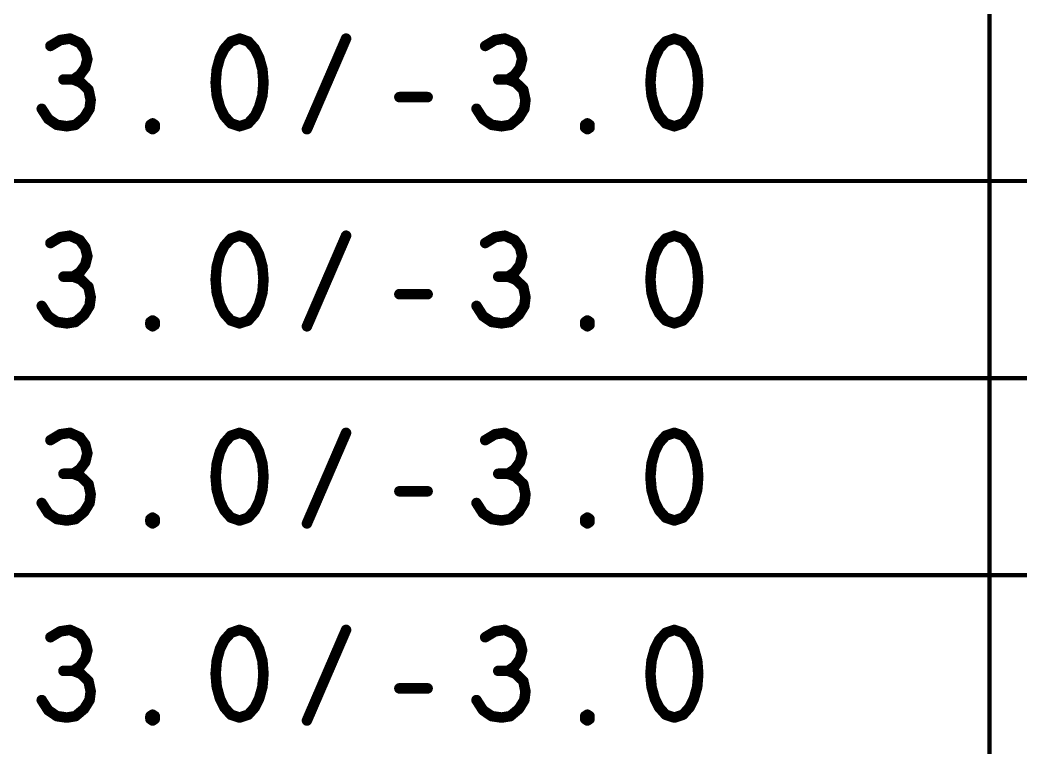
# Model space of a CAD drawing. Extents: x -14.2 to 19.9, y -5.2 to 16.9.
# Drawn here: x 12.031 to 13.457, y 5.005 to 6.043 of the extents above; entities that cross this region are included whole.
import ezdxf

# ---------------------------------------------------------------- set-up
doc = ezdxf.new("R2010")
doc.units = 0
doc.layers.get('0').update_dxf_attribs({"linetype": 'CONTINUOUS'})
doc.layers.add('FAB', color=2, linetype='CONTINUOUS')

# ---------------------------------------------------------------- blocks, each defined once
blk = doc.blocks.new('ROUND_105')
at = {"const_width": 0.0075}
blk.add_lwpolyline([(-0.00375, 0, 1), (0.00375, 0, 1)], format="xyb", close=True, dxfattribs=at)

msp = doc.modelspace()

# ---------------------------------------------------------------- linework, layer by layer
at = {"layer": 'FAB'}
for points, const_width in [([(13.4138, 6.3754), (13.4138, -0.3686)], 0.006), ([(12.0886, 6.0143), (12.0746, 6.0059)], 0.015), ([(12.1025, 6.0164), (12.0886, 6.0143)], 0.015), ([(12.1165, 6.0101), (12.1025, 6.0164)], 0.015), ([(12.3319, 6.0122), (12.3226, 6.0018)], 0.015), ([(12.3443, 6.0164), (12.3319, 6.0122)], 0.015), ([(12.3567, 6.0122), (12.3443, 6.0164)], 0.015), ([(12.366, 6.0018), (12.3567, 6.0122)], 0.015), ([(12.4404, 5.8872), (12.4962, 6.0164)], 0.015), ([(12.7086, 6.0143), (12.6946, 6.0059)], 0.015), ([(12.7225, 6.0164), (12.7086, 6.0143)], 0.015), ([(12.7365, 6.0101), (12.7225, 6.0164)], 0.015), ([(12.9519, 6.0122), (12.9426, 6.0018)], 0.015), ([(12.9643, 6.0164), (12.9519, 6.0122)], 0.015), ([(12.9767, 6.0122), (12.9643, 6.0164)], 0.015), ([(12.986, 6.0018), (12.9767, 6.0122)], 0.015), ([(12.1242, 5.9997), (12.1165, 6.0101)], 0.015), ([(12.1273, 5.9872), (12.1242, 5.9997)], 0.015), ([(12.3226, 6.0018), (12.3164, 5.9893)], 0.015), ([(12.3722, 5.9893), (12.366, 6.0018)], 0.015), ([(12.7442, 5.9997), (12.7365, 6.0101)], 0.015), ([(12.7473, 5.9872), (12.7442, 5.9997)], 0.015), ([(12.9426, 6.0018), (12.9364, 5.9893)], 0.015), ([(12.9922, 5.9893), (12.986, 6.0018)], 0.015), ([(12.1242, 5.9747), (12.1273, 5.9872)], 0.015), ([(12.3164, 5.9893), (12.3118, 5.9726)], 0.015), ([(12.3769, 5.9726), (12.3722, 5.9893)], 0.015), ([(12.7442, 5.9747), (12.7473, 5.9872)], 0.015), ([(12.9364, 5.9893), (12.9318, 5.9726)], 0.015), ([(12.9969, 5.9726), (12.9922, 5.9893)], 0.015), ([(12.1165, 5.9643), (12.1242, 5.9747)], 0.015), ([(12.3118, 5.9726), (12.3102, 5.9538)], 0.015), ([(12.3784, 5.9538), (12.3769, 5.9726)], 0.015), ([(12.7365, 5.9643), (12.7442, 5.9747)], 0.015), ([(12.9318, 5.9726), (12.9302, 5.9538)], 0.015), ([(12.9984, 5.9538), (12.9969, 5.9726)], 0.015), ([(12.1072, 5.958), (12.0932, 5.958)], 0.015), ([(12.1072, 5.958), (12.1165, 5.9643)], 0.015), ([(12.118, 5.9538), (12.1072, 5.958)], 0.015), ([(12.1289, 5.9434), (12.118, 5.9538)], 0.015), ([(12.3102, 5.9538), (12.3118, 5.9351)], 0.015), ([(12.3769, 5.9351), (12.3784, 5.9538)], 0.015), ([(12.7272, 5.958), (12.7132, 5.958)], 0.015), ([(12.7272, 5.958), (12.7365, 5.9643)], 0.015), ([(12.738, 5.9538), (12.7272, 5.958)], 0.015), ([(12.7489, 5.9434), (12.738, 5.9538)], 0.015), ([(12.9302, 5.9538), (12.9318, 5.9351)], 0.015), ([(12.9969, 5.9351), (12.9984, 5.9538)], 0.015), ([(12.132, 5.9288), (12.1289, 5.9434)], 0.015), ([(12.752, 5.9288), (12.7489, 5.9434)], 0.015), ([(12.1304, 5.9163), (12.132, 5.9288)], 0.015), ([(12.3118, 5.9351), (12.3164, 5.9184)], 0.015), ([(12.3722, 5.9184), (12.3769, 5.9351)], 0.015), ([(12.5722, 5.933), (12.6125, 5.933)], 0.015), ([(12.7504, 5.9163), (12.752, 5.9288)], 0.015), ([(12.9318, 5.9351), (12.9364, 5.9184)], 0.015), ([(12.9922, 5.9184), (12.9969, 5.9351)], 0.015), ([(12.0622, 5.9163), (12.0715, 5.9018)], 0.015), ([(12.1227, 5.9038), (12.1304, 5.9163)], 0.015), ([(12.3164, 5.9184), (12.3226, 5.9059)], 0.015), ([(12.366, 5.9059), (12.3722, 5.9184)], 0.015), ([(12.6822, 5.9163), (12.6915, 5.9018)], 0.015), ([(12.7427, 5.9038), (12.7504, 5.9163)], 0.015), ([(12.9364, 5.9184), (12.9426, 5.9059)], 0.015), ([(12.986, 5.9059), (12.9922, 5.9184)], 0.015), ([(12.0715, 5.9018), (12.0839, 5.8934)], 0.015), ([(12.1103, 5.8934), (12.1227, 5.9038)], 0.015), ([(12.3226, 5.9059), (12.3319, 5.8955)], 0.015), ([(12.3567, 5.8955), (12.366, 5.9059)], 0.015), ([(12.6915, 5.9018), (12.7039, 5.8934)], 0.015), ([(12.7303, 5.8934), (12.7427, 5.9038)], 0.015), ([(12.9426, 5.9059), (12.9519, 5.8955)], 0.015), ([(12.9767, 5.8955), (12.986, 5.9059)], 0.015), ([(12.0839, 5.8934), (12.0979, 5.8914)], 0.015), ([(12.0979, 5.8914), (12.1103, 5.8934)], 0.015), ([(12.2172, 5.8934), (12.2203, 5.8955)], 0.015), ([(12.2172, 5.8893), (12.2172, 5.8934)], 0.015), ([(12.2203, 5.8872), (12.2172, 5.8893)], 0.015), ([(12.2203, 5.8955), (12.2234, 5.8934)], 0.015), ([(12.2234, 5.8893), (12.2203, 5.8872)], 0.015), ([(12.2234, 5.8934), (12.2234, 5.8893)], 0.015), ([(12.3319, 5.8955), (12.3443, 5.8914)], 0.015), ([(12.3443, 5.8914), (12.3567, 5.8955)], 0.015), ([(12.7039, 5.8934), (12.7179, 5.8914)], 0.015), ([(12.7179, 5.8914), (12.7303, 5.8934)], 0.015), ([(12.8372, 5.8934), (12.8403, 5.8955)], 0.015), ([(12.8372, 5.8893), (12.8372, 5.8934)], 0.015), ([(12.8403, 5.8872), (12.8372, 5.8893)], 0.015), ([(12.8403, 5.8955), (12.8434, 5.8934)], 0.015), ([(12.8434, 5.8893), (12.8403, 5.8872)], 0.015), ([(12.8434, 5.8934), (12.8434, 5.8893)], 0.015), ([(12.9519, 5.8955), (12.9643, 5.8914)], 0.015), ([(12.9643, 5.8914), (12.9767, 5.8955)], 0.015), ([(8.7328, 5.8133), (15.4598, 5.8133)], 0.006), ([(12.0886, 5.7333), (12.0746, 5.7249)], 0.015), ([(12.1025, 5.7354), (12.0886, 5.7333)], 0.015), ([(12.1165, 5.7291), (12.1025, 5.7354)], 0.015), ([(12.1242, 5.7187), (12.1165, 5.7291)], 0.015), ([(12.3319, 5.7312), (12.3226, 5.7208)], 0.015), ([(12.3443, 5.7354), (12.3319, 5.7312)], 0.015), ([(12.3567, 5.7312), (12.3443, 5.7354)], 0.015), ([(12.366, 5.7208), (12.3567, 5.7312)], 0.015), ([(12.4404, 5.6062), (12.4962, 5.7354)], 0.015), ([(12.7086, 5.7333), (12.6946, 5.7249)], 0.015), ([(12.7225, 5.7354), (12.7086, 5.7333)], 0.015), ([(12.7365, 5.7291), (12.7225, 5.7354)], 0.015), ([(12.7442, 5.7187), (12.7365, 5.7291)], 0.015), ([(12.9519, 5.7312), (12.9426, 5.7208)], 0.015), ([(12.9643, 5.7354), (12.9519, 5.7312)], 0.015), ([(12.9767, 5.7312), (12.9643, 5.7354)], 0.015), ([(12.986, 5.7208), (12.9767, 5.7312)], 0.015), ([(12.1273, 5.7062), (12.1242, 5.7187)], 0.015), ([(12.3226, 5.7208), (12.3164, 5.7083)], 0.015), ([(12.3722, 5.7083), (12.366, 5.7208)], 0.015), ([(12.7473, 5.7062), (12.7442, 5.7187)], 0.015), ([(12.9426, 5.7208), (12.9364, 5.7083)], 0.015), ([(12.9922, 5.7083), (12.986, 5.7208)], 0.015), ([(12.1242, 5.6937), (12.1273, 5.7062)], 0.015), ([(12.3164, 5.7083), (12.3118, 5.6916)], 0.015), ([(12.3769, 5.6916), (12.3722, 5.7083)], 0.015), ([(12.7442, 5.6937), (12.7473, 5.7062)], 0.015), ([(12.9364, 5.7083), (12.9318, 5.6916)], 0.015), ([(12.9969, 5.6916), (12.9922, 5.7083)], 0.015), ([(12.1072, 5.677), (12.1165, 5.6833)], 0.015), ([(12.1165, 5.6833), (12.1242, 5.6937)], 0.015), ([(12.3118, 5.6916), (12.3102, 5.6728)], 0.015), ([(12.3784, 5.6728), (12.3769, 5.6916)], 0.015), ([(12.7272, 5.677), (12.7365, 5.6833)], 0.015), ([(12.7365, 5.6833), (12.7442, 5.6937)], 0.015), ([(12.9318, 5.6916), (12.9302, 5.6728)], 0.015), ([(12.9984, 5.6728), (12.9969, 5.6916)], 0.015), ([(12.1072, 5.677), (12.0932, 5.677)], 0.015), ([(12.118, 5.6728), (12.1072, 5.677)], 0.015), ([(12.1289, 5.6624), (12.118, 5.6728)], 0.015), ([(12.3102, 5.6728), (12.3118, 5.6541)], 0.015), ([(12.3769, 5.6541), (12.3784, 5.6728)], 0.015), ([(12.7272, 5.677), (12.7132, 5.677)], 0.015), ([(12.738, 5.6728), (12.7272, 5.677)], 0.015), ([(12.7489, 5.6624), (12.738, 5.6728)], 0.015), ([(12.9302, 5.6728), (12.9318, 5.6541)], 0.015), ([(12.9969, 5.6541), (12.9984, 5.6728)], 0.015), ([(12.132, 5.6478), (12.1289, 5.6624)], 0.015), ([(12.3118, 5.6541), (12.3164, 5.6374)], 0.015), ([(12.3722, 5.6374), (12.3769, 5.6541)], 0.015), ([(12.752, 5.6478), (12.7489, 5.6624)], 0.015), ([(12.9318, 5.6541), (12.9364, 5.6374)], 0.015), ([(12.9922, 5.6374), (12.9969, 5.6541)], 0.015), ([(12.1304, 5.6353), (12.132, 5.6478)], 0.015), ([(12.5722, 5.652), (12.6125, 5.652)], 0.015), ([(12.7504, 5.6353), (12.752, 5.6478)], 0.015), ([(12.0622, 5.6353), (12.0715, 5.6208)], 0.015), ([(12.1227, 5.6228), (12.1304, 5.6353)], 0.015), ([(12.3164, 5.6374), (12.3226, 5.6249)], 0.015), ([(12.366, 5.6249), (12.3722, 5.6374)], 0.015), ([(12.6822, 5.6353), (12.6915, 5.6208)], 0.015), ([(12.7427, 5.6228), (12.7504, 5.6353)], 0.015), ([(12.9364, 5.6374), (12.9426, 5.6249)], 0.015), ([(12.986, 5.6249), (12.9922, 5.6374)], 0.015), ([(12.0715, 5.6208), (12.0839, 5.6124)], 0.015), ([(12.0839, 5.6124), (12.0979, 5.6104)], 0.015), ([(12.0979, 5.6104), (12.1103, 5.6124)], 0.015), ([(12.1103, 5.6124), (12.1227, 5.6228)], 0.015), ([(12.2172, 5.6124), (12.2203, 5.6145)], 0.015), ([(12.2172, 5.6083), (12.2172, 5.6124)], 0.015), ([(12.2203, 5.6145), (12.2234, 5.6124)], 0.015), ([(12.2234, 5.6124), (12.2234, 5.6083)], 0.015), ([(12.3226, 5.6249), (12.3319, 5.6145)], 0.015), ([(12.3319, 5.6145), (12.3443, 5.6104)], 0.015), ([(12.3443, 5.6104), (12.3567, 5.6145)], 0.015), ([(12.3567, 5.6145), (12.366, 5.6249)], 0.015), ([(12.6915, 5.6208), (12.7039, 5.6124)], 0.015), ([(12.7039, 5.6124), (12.7179, 5.6104)], 0.015), ([(12.7179, 5.6104), (12.7303, 5.6124)], 0.015), ([(12.7303, 5.6124), (12.7427, 5.6228)], 0.015), ([(12.8372, 5.6124), (12.8403, 5.6145)], 0.015), ([(12.8372, 5.6083), (12.8372, 5.6124)], 0.015), ([(12.8403, 5.6145), (12.8434, 5.6124)], 0.015), ([(12.8434, 5.6124), (12.8434, 5.6083)], 0.015), ([(12.9426, 5.6249), (12.9519, 5.6145)], 0.015), ([(12.9519, 5.6145), (12.9643, 5.6104)], 0.015), ([(12.9643, 5.6104), (12.9767, 5.6145)], 0.015), ([(12.9767, 5.6145), (12.986, 5.6249)], 0.015), ([(12.2203, 5.6062), (12.2172, 5.6083)], 0.015), ([(12.2234, 5.6083), (12.2203, 5.6062)], 0.015), ([(12.8403, 5.6062), (12.8372, 5.6083)], 0.015), ([(12.8434, 5.6083), (12.8403, 5.6062)], 0.015), ([(8.7328, 5.5324), (15.4598, 5.5324)], 0.006), ([(12.1025, 5.4543), (12.0886, 5.4523)], 0.015), ([(12.1165, 5.4481), (12.1025, 5.4543)], 0.015), ([(12.3443, 5.4543), (12.3319, 5.4502)], 0.015), ([(12.3567, 5.4502), (12.3443, 5.4543)], 0.015), ([(12.4404, 5.3252), (12.4962, 5.4543)], 0.015), ([(12.7225, 5.4543), (12.7086, 5.4523)], 0.015), ([(12.7365, 5.4481), (12.7225, 5.4543)], 0.015), ([(12.9643, 5.4543), (12.9519, 5.4502)], 0.015), ([(12.9767, 5.4502), (12.9643, 5.4543)], 0.015), ([(12.0886, 5.4523), (12.0746, 5.4439)], 0.015), ([(12.1242, 5.4377), (12.1165, 5.4481)], 0.015), ([(12.3319, 5.4502), (12.3226, 5.4398)], 0.015), ([(12.366, 5.4398), (12.3567, 5.4502)], 0.015), ([(12.7086, 5.4523), (12.6946, 5.4439)], 0.015), ([(12.7442, 5.4377), (12.7365, 5.4481)], 0.015), ([(12.9519, 5.4502), (12.9426, 5.4398)], 0.015), ([(12.986, 5.4398), (12.9767, 5.4502)], 0.015), ([(12.1273, 5.4252), (12.1242, 5.4377)], 0.015), ([(12.3164, 5.4273), (12.3118, 5.4106)], 0.015), ([(12.3226, 5.4398), (12.3164, 5.4273)], 0.015), ([(12.3722, 5.4273), (12.366, 5.4398)], 0.015), ([(12.3769, 5.4106), (12.3722, 5.4273)], 0.015), ([(12.7473, 5.4252), (12.7442, 5.4377)], 0.015), ([(12.9364, 5.4273), (12.9318, 5.4106)], 0.015), ([(12.9426, 5.4398), (12.9364, 5.4273)], 0.015), ([(12.9922, 5.4273), (12.986, 5.4398)], 0.015), ([(12.9969, 5.4106), (12.9922, 5.4273)], 0.015), ([(12.1165, 5.4023), (12.1242, 5.4127)], 0.015), ([(12.1242, 5.4127), (12.1273, 5.4252)], 0.015), ([(12.7365, 5.4023), (12.7442, 5.4127)], 0.015), ([(12.7442, 5.4127), (12.7473, 5.4252)], 0.015), ([(12.1072, 5.396), (12.1165, 5.4023)], 0.015), ([(12.3118, 5.4106), (12.3102, 5.3918)], 0.015), ([(12.3784, 5.3918), (12.3769, 5.4106)], 0.015), ([(12.7272, 5.396), (12.7365, 5.4023)], 0.015), ([(12.9318, 5.4106), (12.9302, 5.3918)], 0.015), ([(12.9984, 5.3918), (12.9969, 5.4106)], 0.015), ([(12.1072, 5.396), (12.0932, 5.396)], 0.015), ([(12.118, 5.3918), (12.1072, 5.396)], 0.015), ([(12.1289, 5.3814), (12.118, 5.3918)], 0.015), ([(12.3102, 5.3918), (12.3118, 5.3731)], 0.015), ([(12.3769, 5.3731), (12.3784, 5.3918)], 0.015), ([(12.7272, 5.396), (12.7132, 5.396)], 0.015), ([(12.738, 5.3918), (12.7272, 5.396)], 0.015), ([(12.7489, 5.3814), (12.738, 5.3918)], 0.015), ([(12.9302, 5.3918), (12.9318, 5.3731)], 0.015), ([(12.9969, 5.3731), (12.9984, 5.3918)], 0.015), ([(12.132, 5.3668), (12.1289, 5.3814)], 0.015), ([(12.3118, 5.3731), (12.3164, 5.3564)], 0.015), ([(12.3722, 5.3564), (12.3769, 5.3731)], 0.015), ([(12.5722, 5.371), (12.6125, 5.371)], 0.015), ([(12.752, 5.3668), (12.7489, 5.3814)], 0.015), ([(12.9318, 5.3731), (12.9364, 5.3564)], 0.015), ([(12.9922, 5.3564), (12.9969, 5.3731)], 0.015), ([(12.0622, 5.3543), (12.0715, 5.3398)], 0.015), ([(12.1227, 5.3418), (12.1304, 5.3543)], 0.015), ([(12.1304, 5.3543), (12.132, 5.3668)], 0.015), ([(12.3164, 5.3564), (12.3226, 5.3439)], 0.015), ([(12.366, 5.3439), (12.3722, 5.3564)], 0.015), ([(12.6822, 5.3543), (12.6915, 5.3398)], 0.015), ([(12.7427, 5.3418), (12.7504, 5.3543)], 0.015), ([(12.7504, 5.3543), (12.752, 5.3668)], 0.015), ([(12.9364, 5.3564), (12.9426, 5.3439)], 0.015), ([(12.986, 5.3439), (12.9922, 5.3564)], 0.015), ([(12.1103, 5.3314), (12.1227, 5.3418)], 0.015), ([(12.3226, 5.3439), (12.3319, 5.3335)], 0.015), ([(12.3567, 5.3335), (12.366, 5.3439)], 0.015), ([(12.7303, 5.3314), (12.7427, 5.3418)], 0.015), ([(12.9426, 5.3439), (12.9519, 5.3335)], 0.015), ([(12.9767, 5.3335), (12.986, 5.3439)], 0.015), ([(12.0715, 5.3398), (12.0839, 5.3314)], 0.015), ([(12.0839, 5.3314), (12.0979, 5.3293)], 0.015), ([(12.0979, 5.3293), (12.1103, 5.3314)], 0.015), ([(12.2172, 5.3314), (12.2203, 5.3335)], 0.015), ([(12.2172, 5.3273), (12.2172, 5.3314)], 0.015), ([(12.2203, 5.3252), (12.2172, 5.3273)], 0.015), ([(12.2203, 5.3335), (12.2234, 5.3314)], 0.015), ([(12.2234, 5.3273), (12.2203, 5.3252)], 0.015), ([(12.2234, 5.3314), (12.2234, 5.3273)], 0.015), ([(12.3319, 5.3335), (12.3443, 5.3293)], 0.015), ([(12.3443, 5.3293), (12.3567, 5.3335)], 0.015), ([(12.6915, 5.3398), (12.7039, 5.3314)], 0.015), ([(12.7039, 5.3314), (12.7179, 5.3293)], 0.015), ([(12.7179, 5.3293), (12.7303, 5.3314)], 0.015), ([(12.8372, 5.3314), (12.8403, 5.3335)], 0.015), ([(12.8372, 5.3273), (12.8372, 5.3314)], 0.015), ([(12.8403, 5.3252), (12.8372, 5.3273)], 0.015), ([(12.8403, 5.3335), (12.8434, 5.3314)], 0.015), ([(12.8434, 5.3273), (12.8403, 5.3252)], 0.015), ([(12.8434, 5.3314), (12.8434, 5.3273)], 0.015), ([(12.9519, 5.3335), (12.9643, 5.3293)], 0.015), ([(12.9643, 5.3293), (12.9767, 5.3335)], 0.015), ([(8.7328, 5.2514), (15.4598, 5.2514)], 0.006), ([(12.0886, 5.1713), (12.0746, 5.1629)], 0.015), ([(12.1025, 5.1734), (12.0886, 5.1713)], 0.015), ([(12.1165, 5.1671), (12.1025, 5.1734)], 0.015), ([(12.3319, 5.1692), (12.3226, 5.1588)], 0.015), ([(12.3443, 5.1734), (12.3319, 5.1692)], 0.015), ([(12.3567, 5.1692), (12.3443, 5.1734)], 0.015), ([(12.366, 5.1588), (12.3567, 5.1692)], 0.015), ([(12.4404, 5.0442), (12.4962, 5.1734)], 0.015), ([(12.7086, 5.1713), (12.6946, 5.1629)], 0.015), ([(12.7225, 5.1734), (12.7086, 5.1713)], 0.015), ([(12.7365, 5.1671), (12.7225, 5.1734)], 0.015), ([(12.9519, 5.1692), (12.9426, 5.1588)], 0.015), ([(12.9643, 5.1734), (12.9519, 5.1692)], 0.015), ([(12.9767, 5.1692), (12.9643, 5.1734)], 0.015), ([(12.986, 5.1588), (12.9767, 5.1692)], 0.015), ([(12.1242, 5.1567), (12.1165, 5.1671)], 0.015), ([(12.1273, 5.1442), (12.1242, 5.1567)], 0.015), ([(12.3226, 5.1588), (12.3164, 5.1463)], 0.015), ([(12.3722, 5.1463), (12.366, 5.1588)], 0.015), ([(12.7442, 5.1567), (12.7365, 5.1671)], 0.015), ([(12.7473, 5.1442), (12.7442, 5.1567)], 0.015), ([(12.9426, 5.1588), (12.9364, 5.1463)], 0.015), ([(12.9922, 5.1463), (12.986, 5.1588)], 0.015), ([(12.1242, 5.1317), (12.1273, 5.1442)], 0.015), ([(12.3164, 5.1463), (12.3118, 5.1296)], 0.015), ([(12.3769, 5.1296), (12.3722, 5.1463)], 0.015), ([(12.7442, 5.1317), (12.7473, 5.1442)], 0.015), ([(12.9364, 5.1463), (12.9318, 5.1296)], 0.015), ([(12.9969, 5.1296), (12.9922, 5.1463)], 0.015), ([(12.1165, 5.1213), (12.1242, 5.1317)], 0.015), ([(12.3118, 5.1296), (12.3102, 5.1108)], 0.015), ([(12.3784, 5.1108), (12.3769, 5.1296)], 0.015), ([(12.7365, 5.1213), (12.7442, 5.1317)], 0.015), ([(12.9318, 5.1296), (12.9302, 5.1108)], 0.015), ([(12.9984, 5.1108), (12.9969, 5.1296)], 0.015), ([(12.1072, 5.115), (12.0932, 5.115)], 0.015), ([(12.1072, 5.115), (12.1165, 5.1213)], 0.015), ([(12.118, 5.1108), (12.1072, 5.115)], 0.015), ([(12.7272, 5.115), (12.7132, 5.115)], 0.015), ([(12.7272, 5.115), (12.7365, 5.1213)], 0.015), ([(12.738, 5.1108), (12.7272, 5.115)], 0.015), ([(12.1289, 5.1004), (12.118, 5.1108)], 0.015), ([(12.132, 5.0858), (12.1289, 5.1004)], 0.015), ([(12.3102, 5.1108), (12.3118, 5.0921)], 0.015), ([(12.3769, 5.0921), (12.3784, 5.1108)], 0.015), ([(12.7489, 5.1004), (12.738, 5.1108)], 0.015), ([(12.752, 5.0858), (12.7489, 5.1004)], 0.015), ([(12.9302, 5.1108), (12.9318, 5.0921)], 0.015), ([(12.9969, 5.0921), (12.9984, 5.1108)], 0.015), ([(12.1304, 5.0733), (12.132, 5.0858)], 0.015), ([(12.3118, 5.0921), (12.3164, 5.0754)], 0.015), ([(12.3722, 5.0754), (12.3769, 5.0921)], 0.015), ([(12.5722, 5.09), (12.6125, 5.09)], 0.015), ([(12.7504, 5.0733), (12.752, 5.0858)], 0.015), ([(12.9318, 5.0921), (12.9364, 5.0754)], 0.015), ([(12.9922, 5.0754), (12.9969, 5.0921)], 0.015), ([(12.0622, 5.0733), (12.0715, 5.0588)], 0.015), ([(12.1227, 5.0608), (12.1304, 5.0733)], 0.015), ([(12.3164, 5.0754), (12.3226, 5.0629)], 0.015), ([(12.366, 5.0629), (12.3722, 5.0754)], 0.015), ([(12.6822, 5.0733), (12.6915, 5.0588)], 0.015), ([(12.7427, 5.0608), (12.7504, 5.0733)], 0.015), ([(12.9364, 5.0754), (12.9426, 5.0629)], 0.015), ([(12.986, 5.0629), (12.9922, 5.0754)], 0.015), ([(12.0715, 5.0588), (12.0839, 5.0504)], 0.015), ([(12.1103, 5.0504), (12.1227, 5.0608)], 0.015), ([(12.3226, 5.0629), (12.3319, 5.0525)], 0.015), ([(12.3567, 5.0525), (12.366, 5.0629)], 0.015), ([(12.6915, 5.0588), (12.7039, 5.0504)], 0.015), ([(12.7303, 5.0504), (12.7427, 5.0608)], 0.015), ([(12.9426, 5.0629), (12.9519, 5.0525)], 0.015), ([(12.9767, 5.0525), (12.986, 5.0629)], 0.015), ([(12.0839, 5.0504), (12.0979, 5.0484)], 0.015), ([(12.0979, 5.0484), (12.1103, 5.0504)], 0.015), ([(12.2172, 5.0504), (12.2203, 5.0525)], 0.015), ([(12.2172, 5.0463), (12.2172, 5.0504)], 0.015), ([(12.2203, 5.0442), (12.2172, 5.0463)], 0.015), ([(12.2203, 5.0525), (12.2234, 5.0504)], 0.015), ([(12.2234, 5.0463), (12.2203, 5.0442)], 0.015), ([(12.2234, 5.0504), (12.2234, 5.0463)], 0.015), ([(12.3319, 5.0525), (12.3443, 5.0484)], 0.015), ([(12.3443, 5.0484), (12.3567, 5.0525)], 0.015), ([(12.7039, 5.0504), (12.7179, 5.0484)], 0.015), ([(12.7179, 5.0484), (12.7303, 5.0504)], 0.015), ([(12.8372, 5.0504), (12.8403, 5.0525)], 0.015), ([(12.8372, 5.0463), (12.8372, 5.0504)], 0.015), ([(12.8403, 5.0442), (12.8372, 5.0463)], 0.015), ([(12.8403, 5.0525), (12.8434, 5.0504)], 0.015), ([(12.8434, 5.0463), (12.8403, 5.0442)], 0.015), ([(12.8434, 5.0504), (12.8434, 5.0463)], 0.015), ([(12.9519, 5.0525), (12.9643, 5.0484)], 0.015), ([(12.9643, 5.0484), (12.9767, 5.0525)], 0.015)]:
    msp.add_lwpolyline(points, dxfattribs=dict(at, const_width=const_width))

# ---------------------------------------------------------------- block references
for p in [(12.0886, 6.0143), (12.0886, 6.0143), (12.1025, 6.0164), (12.1025, 6.0164), (12.3319, 6.0122), (12.3319, 6.0122), (12.3443, 6.0164), (12.3443, 6.0164), (12.3567, 6.0122), (12.3567, 6.0122), (12.4962, 6.0164), (12.7086, 6.0143), (12.7086, 6.0143), (12.7225, 6.0164), (12.7225, 6.0164), (12.9519, 6.0122), (12.9519, 6.0122), (12.9643, 6.0164), (12.9643, 6.0164), (12.9767, 6.0122), (12.9767, 6.0122), (12.0746, 6.0059), (12.1165, 6.0101), (12.1165, 6.0101), (12.1242, 5.9997), (12.1242, 5.9997), (12.3226, 6.0018), (12.3226, 6.0018), (12.366, 6.0018), (12.366, 6.0018), (12.6946, 6.0059), (12.7365, 6.0101), (12.7365, 6.0101), (12.7442, 5.9997), (12.7442, 5.9997), (12.9426, 6.0018), (12.9426, 6.0018), (12.986, 6.0018), (12.986, 6.0018), (12.1273, 5.9872), (12.1273, 5.9872), (12.3164, 5.9893), (12.3164, 5.9893), (12.3722, 5.9893), (12.3722, 5.9893), (12.7473, 5.9872), (12.7473, 5.9872), (12.9364, 5.9893), (12.9364, 5.9893), (12.9922, 5.9893), (12.9922, 5.9893), (12.1242, 5.9747), (12.1242, 5.9747), (12.3118, 5.9726), (12.3118, 5.9726), (12.3769, 5.9726), (12.3769, 5.9726), (12.7442, 5.9747), (12.7442, 5.9747), (12.9318, 5.9726), (12.9318, 5.9726), (12.9969, 5.9726), (12.9969, 5.9726), (12.0932, 5.958), (12.1072, 5.958), (12.1072, 5.958), (12.1072, 5.958), (12.1165, 5.9643), (12.1165, 5.9643), (12.118, 5.9538), (12.118, 5.9538), (12.3102, 5.9538), (12.3102, 5.9538), (12.3784, 5.9538), (12.3784, 5.9538), (12.7132, 5.958), (12.7272, 5.958), (12.7272, 5.958), (12.7272, 5.958), (12.7365, 5.9643), (12.7365, 5.9643), (12.738, 5.9538), (12.738, 5.9538), (12.9302, 5.9538), (12.9302, 5.9538), (12.9984, 5.9538), (12.9984, 5.9538), (12.1289, 5.9434), (12.1289, 5.9434), (12.7489, 5.9434), (12.7489, 5.9434), (12.132, 5.9288), (12.132, 5.9288), (12.3118, 5.9351), (12.3118, 5.9351), (12.3769, 5.9351), (12.3769, 5.9351), (12.5722, 5.933), (12.6125, 5.933), (12.752, 5.9288), (12.752, 5.9288), (12.9318, 5.9351), (12.9318, 5.9351), (12.9969, 5.9351), (12.9969, 5.9351), (12.0622, 5.9163), (12.1304, 5.9163), (12.1304, 5.9163), (12.3164, 5.9184), (12.3164, 5.9184), (12.3722, 5.9184), (12.3722, 5.9184), (12.6822, 5.9163), (12.7504, 5.9163), (12.7504, 5.9163), (12.9364, 5.9184), (12.9364, 5.9184), (12.9922, 5.9184), (12.9922, 5.9184), (12.0715, 5.9018), (12.0715, 5.9018), (12.1227, 5.9038), (12.1227, 5.9038), (12.3226, 5.9059), (12.3226, 5.9059), (12.366, 5.9059), (12.366, 5.9059), (12.6915, 5.9018), (12.6915, 5.9018), (12.7427, 5.9038), (12.7427, 5.9038), (12.9426, 5.9059), (12.9426, 5.9059), (12.986, 5.9059), (12.986, 5.9059), (12.0839, 5.8934), (12.0839, 5.8934), (12.0979, 5.8914), (12.0979, 5.8914), (12.1103, 5.8934), (12.1103, 5.8934), (12.2172, 5.8934), (12.2172, 5.8934), (12.2172, 5.8893), (12.2172, 5.8893), (12.2203, 5.8955), (12.2203, 5.8955), (12.2203, 5.8872), (12.2203, 5.8872), (12.2234, 5.8934), (12.2234, 5.8934), (12.2234, 5.8893), (12.2234, 5.8893), (12.3319, 5.8955), (12.3319, 5.8955), (12.3443, 5.8914), (12.3443, 5.8914), (12.3567, 5.8955), (12.3567, 5.8955), (12.4404, 5.8872), (12.7039, 5.8934), (12.7039, 5.8934), (12.7179, 5.8914), (12.7179, 5.8914), (12.7303, 5.8934), (12.7303, 5.8934), (12.8372, 5.8934), (12.8372, 5.8934), (12.8372, 5.8893), (12.8372, 5.8893), (12.8403, 5.8955), (12.8403, 5.8955), (12.8403, 5.8872), (12.8403, 5.8872), (12.8434, 5.8934), (12.8434, 5.8934), (12.8434, 5.8893), (12.8434, 5.8893), (12.9519, 5.8955), (12.9519, 5.8955), (12.9643, 5.8914), (12.9643, 5.8914), (12.9767, 5.8955), (12.9767, 5.8955), (12.0886, 5.7333), (12.0886, 5.7333), (12.1025, 5.7354), (12.1025, 5.7354), (12.1165, 5.7291), (12.1165, 5.7291), (12.3319, 5.7312), (12.3319, 5.7312), (12.3443, 5.7354), (12.3443, 5.7354), (12.3567, 5.7312), (12.3567, 5.7312), (12.4962, 5.7354), (12.7086, 5.7333), (12.7086, 5.7333), (12.7225, 5.7354), (12.7225, 5.7354), (12.7365, 5.7291), (12.7365, 5.7291), (12.9519, 5.7312), (12.9519, 5.7312), (12.9643, 5.7354), (12.9643, 5.7354), (12.9767, 5.7312), (12.9767, 5.7312), (12.0746, 5.7249), (12.1242, 5.7187), (12.1242, 5.7187), (12.3226, 5.7208), (12.3226, 5.7208), (12.366, 5.7208), (12.366, 5.7208), (12.6946, 5.7249), (12.7442, 5.7187), (12.7442, 5.7187), (12.9426, 5.7208), (12.9426, 5.7208), (12.986, 5.7208), (12.986, 5.7208), (12.1273, 5.7062), (12.1273, 5.7062), (12.3164, 5.7083), (12.3164, 5.7083), (12.3722, 5.7083), (12.3722, 5.7083), (12.7473, 5.7062), (12.7473, 5.7062), (12.9364, 5.7083), (12.9364, 5.7083), (12.9922, 5.7083), (12.9922, 5.7083), (12.1165, 5.6833), (12.1165, 5.6833), (12.1242, 5.6937), (12.1242, 5.6937), (12.3118, 5.6916), (12.3118, 5.6916), (12.3769, 5.6916), (12.3769, 5.6916), (12.7365, 5.6833), (12.7365, 5.6833), (12.7442, 5.6937), (12.7442, 5.6937), (12.9318, 5.6916), (12.9318, 5.6916), (12.9969, 5.6916), (12.9969, 5.6916), (12.0932, 5.677), (12.1072, 5.677), (12.1072, 5.677), (12.1072, 5.677), (12.118, 5.6728), (12.118, 5.6728), (12.3102, 5.6728), (12.3102, 5.6728), (12.3784, 5.6728), (12.3784, 5.6728), (12.7132, 5.677), (12.7272, 5.677), (12.7272, 5.677), (12.7272, 5.677), (12.738, 5.6728), (12.738, 5.6728), (12.9302, 5.6728), (12.9302, 5.6728), (12.9984, 5.6728), (12.9984, 5.6728), (12.1289, 5.6624), (12.1289, 5.6624), (12.3118, 5.6541), (12.3118, 5.6541), (12.3769, 5.6541), (12.3769, 5.6541), (12.7489, 5.6624), (12.7489, 5.6624), (12.9318, 5.6541), (12.9318, 5.6541), (12.9969, 5.6541), (12.9969, 5.6541), (12.132, 5.6478), (12.132, 5.6478), (12.5722, 5.652), (12.6125, 5.652), (12.752, 5.6478), (12.752, 5.6478), (12.0622, 5.6353), (12.1304, 5.6353), (12.1304, 5.6353), (12.3164, 5.6374), (12.3164, 5.6374), (12.3722, 5.6374), (12.3722, 5.6374), (12.6822, 5.6353), (12.7504, 5.6353), (12.7504, 5.6353), (12.9364, 5.6374), (12.9364, 5.6374), (12.9922, 5.6374), (12.9922, 5.6374), (12.0715, 5.6208), (12.0715, 5.6208), (12.0839, 5.6124), (12.0839, 5.6124), (12.1103, 5.6124), (12.1103, 5.6124), (12.1227, 5.6228), (12.1227, 5.6228), (12.2172, 5.6124), (12.2172, 5.6124), (12.2203, 5.6145), (12.2203, 5.6145), (12.2234, 5.6124), (12.2234, 5.6124), (12.3226, 5.6249), (12.3226, 5.6249), (12.3319, 5.6145), (12.3319, 5.6145), (12.3567, 5.6145), (12.3567, 5.6145), (12.366, 5.6249), (12.366, 5.6249), (12.6915, 5.6208), (12.6915, 5.6208), (12.7039, 5.6124), (12.7039, 5.6124), (12.7303, 5.6124), (12.7303, 5.6124), (12.7427, 5.6228), (12.7427, 5.6228), (12.8372, 5.6124), (12.8372, 5.6124), (12.8403, 5.6145), (12.8403, 5.6145), (12.8434, 5.6124), (12.8434, 5.6124), (12.9426, 5.6249), (12.9426, 5.6249), (12.9519, 5.6145), (12.9519, 5.6145), (12.9767, 5.6145), (12.9767, 5.6145), (12.986, 5.6249), (12.986, 5.6249), (12.0979, 5.6104), (12.0979, 5.6104), (12.2172, 5.6083), (12.2172, 5.6083), (12.2203, 5.6062), (12.2203, 5.6062), (12.2234, 5.6083), (12.2234, 5.6083), (12.3443, 5.6104), (12.3443, 5.6104), (12.4404, 5.6062), (12.7179, 5.6104), (12.7179, 5.6104), (12.8372, 5.6083), (12.8372, 5.6083), (12.8403, 5.6062), (12.8403, 5.6062), (12.8434, 5.6083), (12.8434, 5.6083), (12.9643, 5.6104), (12.9643, 5.6104), (12.1025, 5.4543), (12.1025, 5.4543), (12.3443, 5.4543), (12.3443, 5.4543), (12.4962, 5.4543), (12.7225, 5.4543), (12.7225, 5.4543), (12.9643, 5.4543), (12.9643, 5.4543), (12.0746, 5.4439), (12.0886, 5.4523), (12.0886, 5.4523), (12.1165, 5.4481), (12.1165, 5.4481), (12.3319, 5.4502), (12.3319, 5.4502), (12.3567, 5.4502), (12.3567, 5.4502), (12.6946, 5.4439), (12.7086, 5.4523), (12.7086, 5.4523), (12.7365, 5.4481), (12.7365, 5.4481), (12.9519, 5.4502), (12.9519, 5.4502), (12.9767, 5.4502), (12.9767, 5.4502), (12.1242, 5.4377), (12.1242, 5.4377), (12.3164, 5.4273), (12.3164, 5.4273), (12.3226, 5.4398), (12.3226, 5.4398), (12.366, 5.4398), (12.366, 5.4398), (12.3722, 5.4273), (12.3722, 5.4273), (12.7442, 5.4377), (12.7442, 5.4377), (12.9364, 5.4273), (12.9364, 5.4273), (12.9426, 5.4398), (12.9426, 5.4398), (12.986, 5.4398), (12.986, 5.4398), (12.9922, 5.4273), (12.9922, 5.4273), (12.1242, 5.4127), (12.1242, 5.4127), (12.1273, 5.4252), (12.1273, 5.4252), (12.7442, 5.4127), (12.7442, 5.4127), (12.7473, 5.4252), (12.7473, 5.4252), (12.1165, 5.4023), (12.1165, 5.4023), (12.3118, 5.4106), (12.3118, 5.4106), (12.3769, 5.4106), (12.3769, 5.4106), (12.7365, 5.4023), (12.7365, 5.4023), (12.9318, 5.4106), (12.9318, 5.4106), (12.9969, 5.4106), (12.9969, 5.4106), (12.0932, 5.396), (12.1072, 5.396), (12.1072, 5.396), (12.1072, 5.396), (12.118, 5.3918), (12.118, 5.3918), (12.3102, 5.3918), (12.3102, 5.3918), (12.3784, 5.3918), (12.3784, 5.3918), (12.7132, 5.396), (12.7272, 5.396), (12.7272, 5.396), (12.7272, 5.396), (12.738, 5.3918), (12.738, 5.3918), (12.9302, 5.3918), (12.9302, 5.3918), (12.9984, 5.3918), (12.9984, 5.3918), (12.1289, 5.3814), (12.1289, 5.3814), (12.3118, 5.3731), (12.3118, 5.3731), (12.3769, 5.3731), (12.3769, 5.3731), (12.5722, 5.371), (12.6125, 5.371), (12.7489, 5.3814), (12.7489, 5.3814), (12.9318, 5.3731), (12.9318, 5.3731), (12.9969, 5.3731), (12.9969, 5.3731), (12.0622, 5.3543), (12.1304, 5.3543), (12.1304, 5.3543), (12.132, 5.3668), (12.132, 5.3668), (12.3164, 5.3564), (12.3164, 5.3564), (12.3722, 5.3564), (12.3722, 5.3564), (12.6822, 5.3543), (12.7504, 5.3543), (12.7504, 5.3543), (12.752, 5.3668), (12.752, 5.3668), (12.9364, 5.3564), (12.9364, 5.3564), (12.9922, 5.3564), (12.9922, 5.3564), (12.1227, 5.3418), (12.1227, 5.3418), (12.3226, 5.3439), (12.3226, 5.3439), (12.366, 5.3439), (12.366, 5.3439), (12.7427, 5.3418), (12.7427, 5.3418), (12.9426, 5.3439), (12.9426, 5.3439), (12.986, 5.3439), (12.986, 5.3439), (12.0715, 5.3398), (12.0715, 5.3398), (12.0839, 5.3314), (12.0839, 5.3314), (12.0979, 5.3293), (12.0979, 5.3293), (12.1103, 5.3314), (12.1103, 5.3314), (12.2172, 5.3314), (12.2172, 5.3314), (12.2172, 5.3273), (12.2172, 5.3273), (12.2203, 5.3335), (12.2203, 5.3335), (12.2234, 5.3314), (12.2234, 5.3314), (12.2234, 5.3273), (12.2234, 5.3273), (12.3319, 5.3335), (12.3319, 5.3335), (12.3443, 5.3293), (12.3443, 5.3293), (12.3567, 5.3335), (12.3567, 5.3335), (12.6915, 5.3398), (12.6915, 5.3398), (12.7039, 5.3314), (12.7039, 5.3314), (12.7179, 5.3293), (12.7179, 5.3293), (12.7303, 5.3314), (12.7303, 5.3314), (12.8372, 5.3314), (12.8372, 5.3314), (12.8372, 5.3273), (12.8372, 5.3273), (12.8403, 5.3335), (12.8403, 5.3335), (12.8434, 5.3314), (12.8434, 5.3314), (12.8434, 5.3273), (12.8434, 5.3273), (12.9519, 5.3335), (12.9519, 5.3335), (12.9643, 5.3293), (12.9643, 5.3293), (12.9767, 5.3335), (12.9767, 5.3335), (12.2203, 5.3252), (12.2203, 5.3252), (12.4404, 5.3252), (12.8403, 5.3252), (12.8403, 5.3252), (12.0886, 5.1713), (12.0886, 5.1713), (12.1025, 5.1734), (12.1025, 5.1734), (12.3319, 5.1692), (12.3319, 5.1692), (12.3443, 5.1734), (12.3443, 5.1734), (12.3567, 5.1692), (12.3567, 5.1692), (12.4962, 5.1734), (12.7086, 5.1713), (12.7086, 5.1713), (12.7225, 5.1734), (12.7225, 5.1734), (12.9519, 5.1692), (12.9519, 5.1692), (12.9643, 5.1734), (12.9643, 5.1734), (12.9767, 5.1692), (12.9767, 5.1692), (12.0746, 5.1629), (12.1165, 5.1671), (12.1165, 5.1671), (12.1242, 5.1567), (12.1242, 5.1567), (12.3226, 5.1588), (12.3226, 5.1588), (12.366, 5.1588), (12.366, 5.1588), (12.6946, 5.1629), (12.7365, 5.1671), (12.7365, 5.1671), (12.7442, 5.1567), (12.7442, 5.1567), (12.9426, 5.1588), (12.9426, 5.1588), (12.986, 5.1588), (12.986, 5.1588), (12.1273, 5.1442), (12.1273, 5.1442), (12.3164, 5.1463), (12.3164, 5.1463), (12.3722, 5.1463), (12.3722, 5.1463), (12.7473, 5.1442), (12.7473, 5.1442), (12.9364, 5.1463), (12.9364, 5.1463), (12.9922, 5.1463), (12.9922, 5.1463), (12.1242, 5.1317), (12.1242, 5.1317), (12.3118, 5.1296), (12.3118, 5.1296), (12.3769, 5.1296), (12.3769, 5.1296), (12.7442, 5.1317), (12.7442, 5.1317), (12.9318, 5.1296), (12.9318, 5.1296), (12.9969, 5.1296), (12.9969, 5.1296), (12.0932, 5.115), (12.1072, 5.115), (12.1072, 5.115), (12.1072, 5.115), (12.1165, 5.1213), (12.1165, 5.1213), (12.7132, 5.115), (12.7272, 5.115), (12.7272, 5.115), (12.7272, 5.115), (12.7365, 5.1213), (12.7365, 5.1213), (12.118, 5.1108), (12.118, 5.1108), (12.1289, 5.1004), (12.1289, 5.1004), (12.3102, 5.1108), (12.3102, 5.1108), (12.3784, 5.1108), (12.3784, 5.1108), (12.738, 5.1108), (12.738, 5.1108), (12.7489, 5.1004), (12.7489, 5.1004), (12.9302, 5.1108), (12.9302, 5.1108), (12.9984, 5.1108), (12.9984, 5.1108), (12.132, 5.0858), (12.132, 5.0858), (12.3118, 5.0921), (12.3118, 5.0921), (12.3769, 5.0921), (12.3769, 5.0921), (12.5722, 5.09), (12.6125, 5.09), (12.752, 5.0858), (12.752, 5.0858), (12.9318, 5.0921), (12.9318, 5.0921), (12.9969, 5.0921), (12.9969, 5.0921), (12.0622, 5.0733), (12.1304, 5.0733), (12.1304, 5.0733), (12.3164, 5.0754), (12.3164, 5.0754), (12.3722, 5.0754), (12.3722, 5.0754), (12.6822, 5.0733), (12.7504, 5.0733), (12.7504, 5.0733), (12.9364, 5.0754), (12.9364, 5.0754), (12.9922, 5.0754), (12.9922, 5.0754), (12.0715, 5.0588), (12.0715, 5.0588), (12.1227, 5.0608), (12.1227, 5.0608), (12.3226, 5.0629), (12.3226, 5.0629), (12.366, 5.0629), (12.366, 5.0629), (12.6915, 5.0588), (12.6915, 5.0588), (12.7427, 5.0608), (12.7427, 5.0608), (12.9426, 5.0629), (12.9426, 5.0629), (12.986, 5.0629), (12.986, 5.0629), (12.0839, 5.0504), (12.0839, 5.0504), (12.0979, 5.0484), (12.0979, 5.0484), (12.1103, 5.0504), (12.1103, 5.0504), (12.2172, 5.0504), (12.2172, 5.0504), (12.2172, 5.0463), (12.2172, 5.0463), (12.2203, 5.0525), (12.2203, 5.0525), (12.2203, 5.0442), (12.2203, 5.0442), (12.2234, 5.0504), (12.2234, 5.0504), (12.2234, 5.0463), (12.2234, 5.0463), (12.3319, 5.0525), (12.3319, 5.0525), (12.3443, 5.0484), (12.3443, 5.0484), (12.3567, 5.0525), (12.3567, 5.0525), (12.4404, 5.0442), (12.7039, 5.0504), (12.7039, 5.0504), (12.7179, 5.0484), (12.7179, 5.0484), (12.7303, 5.0504), (12.7303, 5.0504), (12.8372, 5.0504), (12.8372, 5.0504), (12.8372, 5.0463), (12.8372, 5.0463), (12.8403, 5.0525), (12.8403, 5.0525), (12.8403, 5.0442), (12.8403, 5.0442), (12.8434, 5.0504), (12.8434, 5.0504), (12.8434, 5.0463), (12.8434, 5.0463), (12.9519, 5.0525), (12.9519, 5.0525), (12.9643, 5.0484), (12.9643, 5.0484), (12.9767, 5.0525), (12.9767, 5.0525)]:
    msp.add_blockref('ROUND_105', p, dxfattribs=at)

doc.saveas('drawing.dxf')
